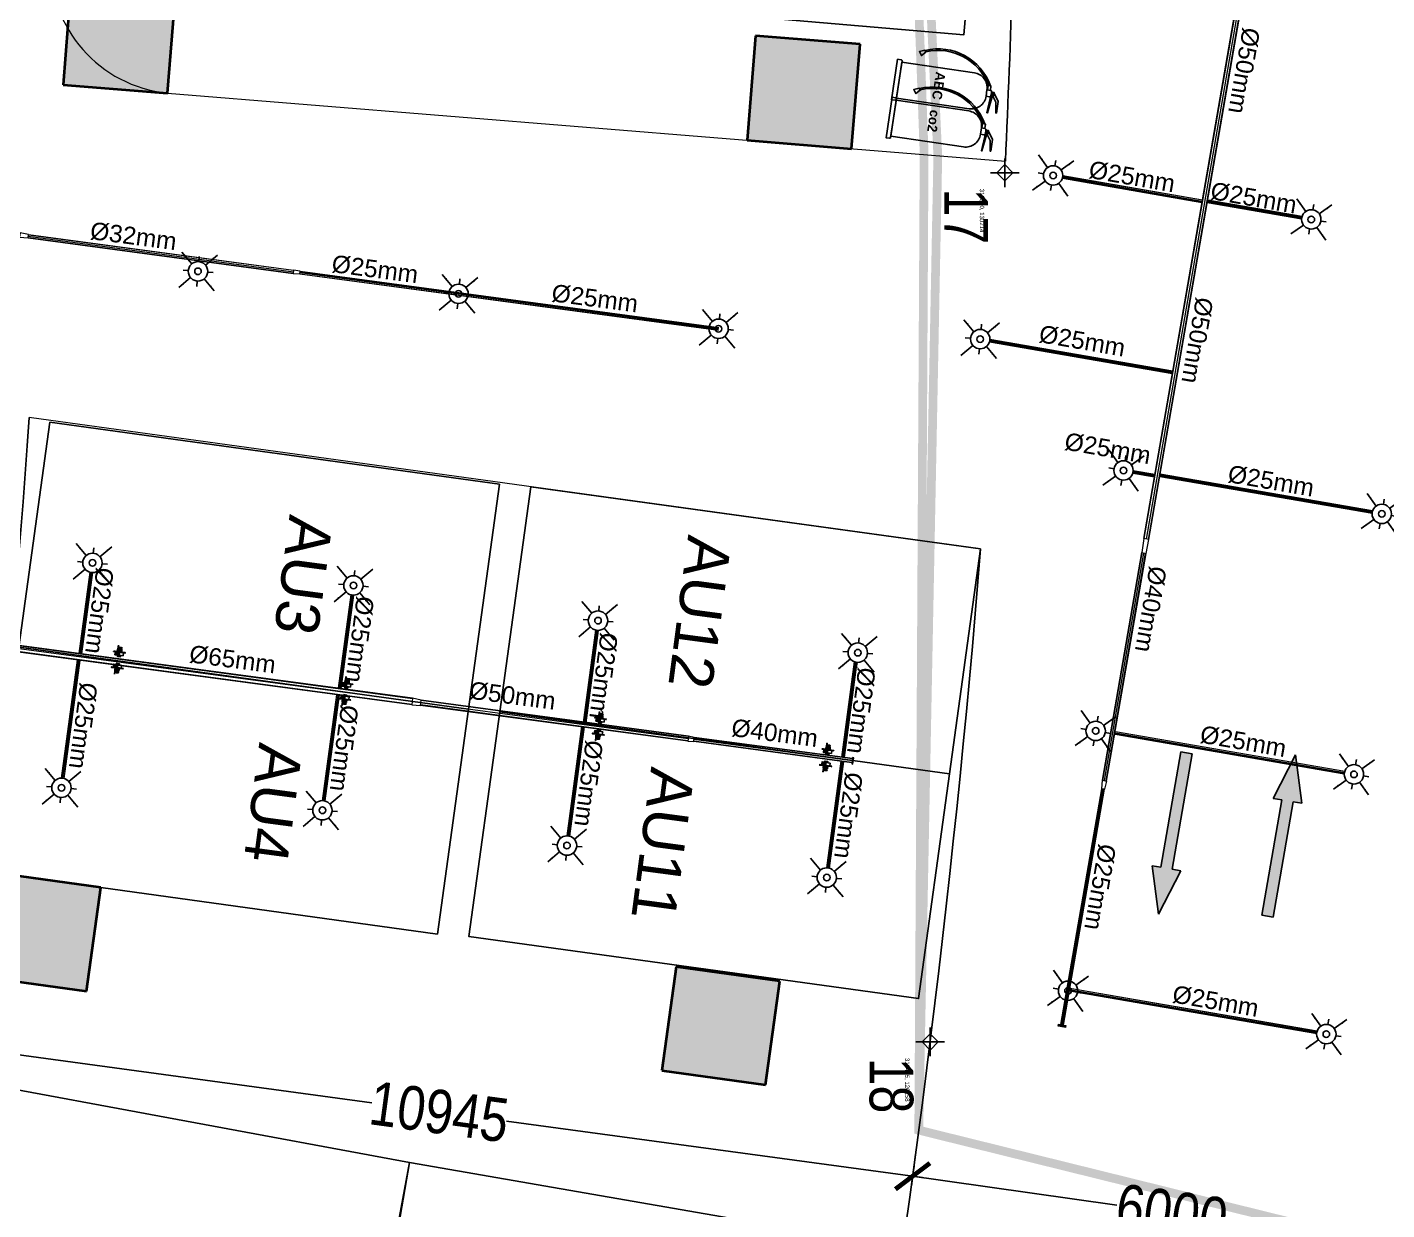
# Model space of a CAD drawing. Header units: inches. Extents: x 257070 to 799932, y -17980 to 269260.
# Drawn here: x 308102 to 323676, y 118335 to 131881 of the extents above; entities that cross this region are included whole.
import ezdxf

# ---------------------------------------------------------------- set-up
doc = ezdxf.new("R2010")
doc.units = ezdxf.units.IN
doc.header["$MEASUREMENT"] = 0
doc.header["$PDMODE"] = 99
doc.header["$PDSIZE"] = 100
for name, color, linetype in [('0-AES-F-SPRINKLER', 10, 'Continuous'), ('0-F-AES-FIRE EXTINGUISHER', 1, 'Continuous'), ('basement1_AP$0$A-_ROAD----_E-_-', 2, 'Continuous'), ('DSP_DRIVEWAY', 4, 'Continuous'), ('DSP_MISCELANEOUS', 252, 'Continuous'), ('DSP_PARKING', 8, 'Continuous'), ('DSP_TREE CO-ORDINATES', 206, 'Continuous'), ('RETAIL', 40, 'Continuous')]:
    doc.layers.add(name, color=color, linetype=linetype)
for name, color, linetype, lineweight in [('0-AES-F-SPRINKLER PIPE', 10, 'Continuous', 15), ('07--DIM-2', 2, 'Continuous', 25), ('E--CONCRETE-4', 4, 'Continuous', 40), ('E--CONCRETE-SHADE', 253, 'Continuous', 20), ('M--TILING-2', 252, 'Continuous', 18), ('TEXT', 7, 'Continuous', 0)]:
    doc.layers.add(name, color=color, linetype=linetype, lineweight=lineweight)
doc.layers.add('A', color=7, linetype='Continuous', true_color=0x469d8b)
doc.styles.add('CG', font='GOTHICB.TTF')
doc.styles.get("Standard").update_dxf_attribs({"font": 'arial.ttf'})
doc.styles.add('TEXT style 175', font='GOTHIC.TTF')
doc.styles.add('TEXT style 200', font='ARIALN.TTF')
doc.styles.add('TEXT style 75', font='ARIALN.TTF')
doc.dimstyles.new('75', dxfattribs={"dimscale": 1.5, "dimtxt": 200, "dimasz": 113, "dimexe": 113, "dimexo": 0, "dimgap": 25, "dimtad": 0, "dimdec": 0, "dimrnd": 5, "dimzin": 0, "dimdsep": 46, "dimtxsty": 'TEXT style 75', "dimblk": 'ARCHTICK', "dimcen": 0.09, "dimdle": 113, "dimclrd": 8, "dimclre": 8, "dimclrt": 256, "dimadec": 0, "dimazin": 0, "dimtfac": 1, "dimtdec": 0, "dimtofl": 0, "dimtmove": 1, "dimatfit": 3, "dimldrblk": 'OPEN90', "dimfxl": 0, "dimtolj": 1, "dimtzin": 0, "dimarcsym": 0})
doc.dimstyles.new('ISO-25', dxfattribs={"dimtxt": 2.5, "dimasz": 2.5, "dimexe": 1.25, "dimexo": 0.625, "dimtad": 1, "dimtxsty": 'Standard', "dimcen": 2.5, "dimadec": 0, "dimazin": 0, "dimtfac": 1, "dimtmove": 0, "dimatfit": 3, "dimfxl": 1, "dimarcsym": 0})

# ---------------------------------------------------------------- blocks, each defined once
blk = doc.blocks.new('car park std')
at = {"layer": 'RETAIL', "color": 8}
blk.add_lwpolyline([(-240433, 1144926), (-237857, 1144574), (-237152, 1149726), (-239728, 1150078)], close=True, dxfattribs=at)
blk = doc.blocks.new('_ArchTick')
at = {"color": 0, "linetype": 'ByBlock', "const_width": 0.15}
blk.add_lwpolyline([(-0.5, -0.5), (0.5, 0.5)], dxfattribs=at)
blk = doc.blocks.new('*D230')
at = {"layer": '07--DIM-2', "color": 251, "lineweight": -2, "ltscale": 1000, "transparency": 16777216}
for p, q in [((307433, 120439), (307384, 120079)), ((307287, 120206), (312050, 119560)), ((318357, 118705), (313594, 119351)), ((318279, 118968), (318230, 118608))]:
    blk.add_line(p, q, dxfattribs=at)
at = {"layer": 'DEFPOINTS', "color": 0, "ltscale": 1000, "transparency": 16777216}
for p in [(307433, 120439, 0), (318279, 118968, 0), (318245, 118720)]:
    blk.add_point(p, dxfattribs=at)
at = {"layer": '07--DIM-2', "color": 251, "lineweight": -2, "ltscale": 1000, "transparency": 16777216, "xscale": 350, "yscale": 350, "zscale": 350}
for p, rotation in [((307399, 120191), 172.276198526967), ((318245, 118720), 352.276198526967)]:
    blk.add_blockref('_ArchTick', p, dxfattribs=dict(at, rotation=rotation))
at = {"layer": '07--DIM-2', "ltscale": 1000, "transparency": 16777216, "insert": (312822, 119456), "char_height": 500, "attachment_point": 5, "rotation": 352.2762, "style": 'TEXT style 75'}
blk.add_mtext('\\A1;10945', dxfattribs=at)
blk = doc.blocks.new('_Open90')
at = {"color": 0, "linetype": 'ByBlock', "lineweight": -2}
for p, q in [((-0.5, 0.5), (0, 0)), ((0, 0), (-1, 0)), ((0, 0), (-0.5, -0.5))]:
    blk.add_line(p, q, dxfattribs=at)
blk = doc.blocks.new('*D231')
at = {"layer": '07--DIM-2', "color": 251, "lineweight": -2, "ltscale": 1000, "transparency": 16777216}
for p, q in [((318245, 118721), (318261, 118833)), ((318133, 118737), (320583, 118389)), ((324295, 117862), (321845, 118210)), ((324183, 117878), (324199, 117989))]:
    blk.add_line(p, q, dxfattribs=at)
at = {"layer": 'DEFPOINTS', "color": 0, "ltscale": 1000, "transparency": 16777216}
for p in [(318245, 118721), (324183, 117878, 0), (324183, 117878)]:
    blk.add_point(p, dxfattribs=at)
at = {"layer": '07--DIM-2', "color": 251, "lineweight": -2, "ltscale": 1000, "transparency": 16777216, "xscale": 350, "yscale": 350, "zscale": 350}
for p, rotation in [((318245, 118721), 171.9188551918456), ((324183, 117878), 351.9188551918456)]:
    blk.add_blockref('_ArchTick', p, dxfattribs=dict(at, rotation=rotation))
at = {"layer": '07--DIM-2', "ltscale": 1000, "transparency": 16777216, "insert": (321214, 118299), "char_height": 500, "attachment_point": 5, "rotation": 351.9189, "style": 'TEXT style 75'}
blk.add_mtext('\\A1;6000', dxfattribs=at)
blk = doc.blocks.new('basement1_AP$0$AR-DIR-A')
h = blk.add_hatch()
h.set_pattern_fill('ANSI31', color=8)
h.paths.add_polyline_path([(158, -458), (26, -458), (26, -1800), (-74, -1800), (92, -2335), (258, -1800), (158, -1800)])
at = {"layer": 'DSP_MISCELANEOUS', "color": 8}
for p, q in [((158, -458), (26, -458)), ((26, -458), (26, -1800)), ((158, -458), (158, -1800)), ((26, -1800), (-74, -1800)), ((-74, -1800), (92, -2335)), ((258, -1800), (92, -2335)), ((158, -1800), (258, -1800))]:
    blk.add_line(p, q, dxfattribs=at)
blk = doc.blocks.new('*U496')
at = {"layer": 'DSP_TREE CO-ORDINATES', "color": 162}
for p, q in [((0, -329), (0, 329)), ((-329, 0), (329, 0))]:
    blk.add_line(p, q, dxfattribs=at)
at = {"layer": 'DSP_TREE CO-ORDINATES', "color": 162, "ltscale": 3.5}
blk.add_lwpolyline([(-185, 0), (0, 185), (185, 0), (0, -184), (-185, 0)], dxfattribs=at)
at = {"layer": 'DEFPOINTS', "style": 'TEXT style 175'}
blk.add_attdef('CORDINATE', (367, -572), '', height=100, dxfattribs=at)
at = {"layer": 'DSP_TREE CO-ORDINATES', "color": 164, "style": 'TEXT style 200'}
blk.add_attdef('NO.', (361, -1385), '', height=1000, dxfattribs=at)
blk = doc.blocks.new('*U497')
at = {"layer": 'DSP_TREE CO-ORDINATES', "color": 162}
for p, q in [((0, -329), (0, 329)), ((-329, 0), (329, 0))]:
    blk.add_line(p, q, dxfattribs=at)
at = {"layer": 'DSP_TREE CO-ORDINATES', "color": 162, "ltscale": 3.5}
blk.add_lwpolyline([(-185, 0), (0, 185), (185, 0), (0, -184), (-185, 0)], dxfattribs=at)
at = {"layer": 'DEFPOINTS', "style": 'TEXT style 175'}
blk.add_attdef('CORDINATE', (367, -572), '', height=100, dxfattribs=at)
at = {"layer": 'DSP_TREE CO-ORDINATES', "color": 164, "style": 'TEXT style 200'}
blk.add_attdef('NO.', (361, -1385), '', height=1000, dxfattribs=at)
blk = doc.blocks.new('A$C3CA070F1')
at = {"layer": '0-AES-F-SPRINKLER'}
h = blk.add_hatch(dxfattribs=at)
h.set_pattern_fill('ANSI31', color=3, scale=0.196883, angle=-34.2335, style=0)
h.set_pattern_definition([(100.766483, (49937.1607, 174049.7081), (1.474466316, 0.280375668), [])])
edge = h.paths.add_edge_path()
edge.add_line((-1, 85), (-1, 84))
edge.add_line((-1, 84), (-6, 84))
edge.add_ellipse((-7, 82), major_axis=(-1.42, -0.27), ratio=1, start_angle=257, end_angle=315)
edge.add_line((-8, 83), (-15, 72))
edge.add_ellipse((-12, 70), major_axis=(-4.25, -0.81), ratio=1, start_angle=-45, end_angle=45)
edge.add_line((-14, 66), (14, 47))
edge.add_line((14, 47), (13, 46))
edge.add_line((13, 46), (-15, 65))
edge.add_ellipse((-12, 70), major_axis=(-5.52, -1.05), ratio=1, start_angle=-45, end_angle=45, ccw=False)
edge.add_line((-16, 73), (-9, 84))
edge.add_ellipse((-7, 82), major_axis=(-2.69, -0.51), ratio=1, start_angle=257, end_angle=315, ccw=False)
edge.add_line((-6, 85), (-1, 85))
h = blk.add_hatch(dxfattribs=at)
h.set_pattern_fill('ANSI31', color=3, scale=0.196883, angle=-124.2335, style=0)
h.set_pattern_definition([(190.766483, (49937.1607, 174049.7081), (-0.280375668, 1.474466316), [])])
edge = h.paths.add_edge_path()
edge.add_line((-1, 54), (7, 48))
edge.add_line((7, 48), (8, 49))
edge.add_line((8, 49), (0, 55))
edge.add_ellipse((-2, 52), major_axis=(-0.69, 3.63), ratio=1, start_angle=315, end_angle=405)
edge.add_line((-6, 54), (-14, 41))
edge.add_ellipse((-11, 39), major_axis=(-0.69, 3.63), ratio=1, start_angle=45, end_angle=135)
edge.add_line((-13, 36), (-9, 33))
edge.add_ellipse((-10, 32), major_axis=(-0.27, 1.42), ratio=1, start_angle=225, end_angle=315, ccw=False)
edge.add_line((-9, 31), (-10, 30))
edge.add_line((-10, 30), (-8, 29))
edge.add_line((-8, 29), (-7, 30))
edge.add_ellipse((-10, 32), major_axis=(-3.3, -0.63), ratio=1, start_angle=135, end_angle=225)
edge.add_line((-8, 35), (-12, 38))
edge.add_ellipse((-11, 39), major_axis=(-1.75, -0.33), ratio=1, start_angle=-45, end_angle=45, ccw=False)
edge.add_line((-13, 40), (-4, 53))
edge.add_ellipse((-2, 52), major_axis=(-1.75, -0.33), ratio=1, start_angle=225, end_angle=315, ccw=False)
at = {"layer": '0-AES-F-SPRINKLER', "color": 3}
for p, q in [((-98, 39), (-97, 43)), ((-98, 38), (-98, 39)), ((-98, 39), (-98, 39)), ((-98, 39), (-98, 39)), ((-98, 37), (-98, 38)), ((-98, 38), (-98, 38)), ((-98, 38), (-98, 38)), ((-98, 38), (-98, 38)), ((-98, 38), (-98, 38)), ((-98, 38), (-98, 38)), ((-98, 38), (-98, 38)), ((-98, 38), (-98, 38)), ((-98, 38), (-98, 38)), ((-98, 38), (-98, 38)), ((-96, 37), (-98, 37)), ((-98, 37), (-98, 37)), ((-98, 37), (-98, 37)), ((-98, 37), (-98, 37)), ((-98, 37), (-98, 37)), ((-98, 37), (-98, 37)), ((-98, 37), (-98, 37)), ((-98, 37), (-98, 37)), ((-98, 37), (-98, 37)), ((-98, 37), (-98, 37)), ((-98, 37), (-98, 37)), ((-98, 37), (-98, 37)), ((-98, 37), (-98, 37)), ((-98, 37), (-98, 37)), ((-98, 37), (-98, 37)), ((-98, 37), (-98, 37)), ((-98, 37), (-98, 37)), ((-97, 37), (-98, 37)), ((-98, 37), (-98, 37)), ((-98, 37), (-98, 37)), ((-98, 37), (-98, 37)), ((-98, 37), (-98, 37)), ((-98, 37), (-98, 37)), ((-98, 37), (-98, 37)), ((-98, 37), (-98, 37)), ((-98, 37), (-98, 37)), ((-98, 37), (-98, 37)), ((-98, 37), (-98, 37)), ((-98, 37), (-98, 37)), ((-98, 37), (-98, 37)), ((-98, 37), (-98, 37)), ((-97, 45), (-79, 71)), ((-96, 40), (-97, 40)), ((-97, 40), (-97, 40)), ((-97, 40), (-97, 40)), ((-97, 40), (-97, 39)), ((-97, 39), (-97, 39)), ((-97, 39), (-97, 39)), ((-97, 39), (-97, 39)), ((-97, 39), (-97, 39)), ((-97, 39), (-97, 39)), ((-97, 39), (-97, 39)), ((-97, 39), (-97, 39)), ((-97, 39), (-97, 38)), ((-97, 38), (-97, 38)), ((-97, 38), (-97, 38)), ((-97, 38), (-97, 38)), ((-97, 38), (-97, 38)), ((-97, 38), (-97, 38)), ((-97, 38), (-97, 38)), ((-97, 38), (-97, 38)), ((-97, 38), (-97, 38)), ((-97, 38), (-97, 38)), ((-97, 38), (-97, 38)), ((-97, 38), (-97, 37)), ((-97, 37), (-97, 37)), ((-97, 37), (-97, 37)), ((-97, 37), (-97, 37)), ((-95, 46), (-96, 42)), ((-96, 42), (-96, 42)), ((-96, 42), (-96, 41)), ((-96, 41), (-96, 41)), ((-96, 41), (-96, 41)), ((-96, 41), (-96, 41)), ((-96, 41), (-96, 41)), ((-96, 41), (-96, 41)), ((-96, 41), (-96, 41)), ((-96, 41), (-96, 41)), ((-96, 41), (-96, 41)), ((-96, 41), (-96, 40)), ((-96, 40), (-96, 40)), ((-96, 40), (-96, 40)), ((-96, 40), (-96, 40)), ((-96, 40), (-96, 40)), ((-95, 37), (-96, 37)), ((-96, 37), (-96, 37)), ((-96, 37), (-96, 37)), ((-96, 37), (-96, 37)), ((-96, 37), (-96, 37)), ((-94, 38), (-95, 38)), ((-95, 38), (-95, 38)), ((-95, 38), (-95, 38)), ((-95, 38), (-95, 38)), ((-95, 38), (-95, 38)), ((-95, 38), (-95, 38)), ((-95, 38), (-95, 38)), ((-95, 38), (-95, 38)), ((-95, 38), (-95, 38)), ((-95, 38), (-95, 37)), ((-95, 37), (-95, 37)), ((-95, 37), (-95, 37)), ((-95, 37), (-95, 37)), ((-95, 37), (-95, 37)), ((-95, 37), (-95, 37)), ((-95, 37), (-95, 37)), ((-95, 37), (-95, 37)), ((-95, 37), (-95, 37)), ((-95, 37), (-95, 37)), ((-95, 37), (-95, 37)), ((-95, 37), (-95, 37)), ((-95, 37), (-95, 37)), ((-95, 37), (-95, 37)), ((-95, 37), (-95, 37)), ((-95, 37), (-95, 37)), ((-95, 37), (-95, 37)), ((-94, 88), (-93, 90)), ((-72, 73), (-94, 88)), ((-94, 43), (-94, 48)), ((-93, 43), (-94, 43)), ((-94, 43), (-94, 43)), ((-94, 43), (-94, 43)), ((-94, 43), (-94, 43)), ((-94, 43), (-94, 43)), ((-94, 43), (-94, 41)), ((-94, 43), (-94, 43)), ((-94, 43), (-94, 43)), ((-94, 43), (-94, 43)), ((-94, 43), (-94, 43)), ((-94, 43), (-94, 43)), ((-94, 43), (-94, 43)), ((-94, 43), (-94, 43)), ((-94, 43), (-94, 43)), ((-94, 43), (-94, 43)), ((-94, 43), (-94, 43)), ((-94, 43), (-94, 43)), ((-94, 41), (-94, 41)), ((-94, 41), (-94, 41)), ((-94, 41), (-94, 41)), ((-94, 41), (-94, 41)), ((-94, 41), (-94, 41)), ((-94, 41), (-94, 41)), ((-94, 41), (-94, 41)), ((-94, 41), (-94, 40)), ((-94, 40), (-94, 40)), ((-94, 40), (-94, 40)), ((-94, 40), (-94, 40)), ((-94, 40), (-94, 40)), ((-94, 40), (-94, 40)), ((-94, 40), (-94, 40)), ((-94, 40), (-94, 40)), ((-94, 40), (-94, 39)), ((-94, 39), (-94, 39)), ((-94, 39), (-94, 39)), ((-94, 39), (-94, 39)), ((-94, 39), (-94, 39)), ((-94, 39), (-94, 39)), ((-94, 39), (-94, 39)), ((-94, 39), (-94, 39)), ((-94, 39), (-94, 38)), ((-93, 90), (-59, 67)), ((-93, 47), (-93, 49)), ((-91, 47), (-93, 43)), ((-93, 46), (-93, 47)), ((-92, 46), (-93, 46)), ((-93, 46), (-93, 46)), ((-93, 46), (-93, 46)), ((-93, 46), (-93, 46)), ((-93, 46), (-93, 46)), ((-93, 46), (-93, 46)), ((-93, 46), (-93, 46)), ((-93, 46), (-93, 46)), ((-93, 46), (-93, 46)), ((-93, 46), (-93, 46)), ((-93, 46), (-93, 46)), ((-93, 46), (-93, 46)), ((-93, 46), (-93, 46)), ((-93, 46), (-93, 46)), ((-93, 46), (-93, 46)), ((-93, 46), (-93, 46)), ((-93, 46), (-93, 46)), ((-93, 46), (-93, 46)), ((-93, 46), (-93, 46)), ((-93, 46), (-93, 46)), ((-91, 42), (-93, 43)), ((-93, 43), (-93, 43)), ((-93, 43), (-93, 43)), ((-93, 43), (-93, 43)), ((-93, 43), (-93, 43)), ((-93, 43), (-93, 43)), ((-93, 43), (-93, 43)), ((-93, 43), (-93, 43)), ((-93, 43), (-93, 43)), ((-93, 43), (-93, 43)), ((-93, 43), (-93, 43)), ((-93, 43), (-93, 43)), ((-93, 43), (-93, 43)), ((-93, 43), (-93, 43)), ((-93, 43), (-93, 43)), ((-93, 43), (-93, 43)), ((-93, 43), (-93, 43)), ((-93, 43), (-93, 43)), ((-93, 43), (-93, 43)), ((-93, 43), (-93, 43)), ((-93, 43), (-93, 43)), ((-93, 43), (-93, 43)), ((-93, 43), (-93, 43)), ((-85, 66), (-92, 55)), ((-90, 50), (-92, 46)), ((-92, 46), (-92, 46)), ((-92, 46), (-92, 46)), ((-92, 46), (-92, 46)), ((-92, 46), (-92, 46)), ((-92, 46), (-92, 46)), ((-90, 47), (-91, 47)), ((-90, 43), (-91, 42)), ((-91, 42), (-91, 42)), ((-91, 42), (-91, 42)), ((-91, 42), (-91, 42)), ((-91, 42), (-91, 42)), ((-91, 42), (-91, 42)), ((-91, 42), (-91, 42)), ((-91, 42), (-91, 42)), ((-91, 42), (-91, 42)), ((-91, 42), (-91, 42)), ((-91, 42), (-91, 42)), ((-91, 42), (-91, 42)), ((-91, 42), (-91, 42)), ((-91, 42), (-91, 42)), ((-91, 42), (-91, 42)), ((-91, 42), (-91, 42)), ((-88, 57), (-90, 49)), ((-89, 54), (-90, 51)), ((-90, 50), (-90, 50)), ((-88, 47), (-90, 43)), ((-90, 47), (-88, 47)), ((-90, 43), (-90, 43)), ((-90, 43), (-90, 43)), ((-90, 43), (-90, 43)), ((-89, 55), (-89, 55)), ((-88, 46), (-88, 47)), ((-87, 59), (-87, 59)), ((-87, 59), (-87, 59)), ((-86, 57), (-87, 49)), ((-87, 49), (-83, 28)), ((-85, 58), (-85, 58)), ((-77, 43), (-85, 49)), ((-83, 28), (-60, 9)), ((-77, 70), (-82, 63)), ((-80, 66), (-82, 67)), ((-45, 31), (-81, -23)), ((-78, 63), (-80, 65)), ((-79, 71), (-77, 70)), ((-71, 26), (-79, 31)), ((-57, 13), (-79, 28)), ((-70, 64), (-78, 63)), ((-78, -29), (-40, 27)), ((-69, 55), (-75, 59)), ((-66, 54), (-74, 42)), ((-74, 42), (-71, 26)), ((-73, 44), (-71, 43)), ((-69, 47), (-72, 43)), ((-71, 43), (-70, 43)), ((-71, 26), (-55, 15)), ((-70, 43), (-66, 49)), ((-66, 50), (-68, 52)), ((-61, 65), (-67, 69)), ((-62, 66), (-67, 65)), ((-50, 57), (-66, 54)), ((-66, 49), (-66, 50)), ((-47, 28), (-63, 40)), ((-59, 67), (-61, 65)), ((-57, 67), (-60, 66)), ((-60, 44), (-42, 32)), ((-50, 57), (-58, 62)), ((-19, 46), (-57, 67)), ((-17, 37), (-55, 63)), ((-29, 42), (-50, 57)), ((-13, 9), (-45, 31)), ((-36, 42), (-44, 30)), ((-43, 33), (-35, 46)), ((-39, -30), (-13, 9)), ((-37, 25), (-28, 38)), ((-35, 41), (-36, 42)), ((-32, 32), (-35, 39)), ((-30, 52), (-16, 73)), ((-29, 20), (-17, 37)), ((-28, 38), (-26, 40)), ((-21, 32), (-28, 37)), ((-23, 16), (-12, 33)), ((-1, 26), (-23, -9)), ((-22, 15), (-12, 31)), ((-9, 32), (-21, 14)), ((2, 24), (-20, -11)), ((-20, -8), (-1, 22)), ((-17, 37), (-19, 46)), ((-19, 13), (-10, 29)), ((-7, 30), (-18, 12)), ((-17, 37), (-17, 37)), ((4, 22), (-17, -13)), ((-17, -10), (1, 20)), ((-16, 73), (-9, 84)), ((-16, 11), (-7, 27)), ((-8, 83), (-15, 72)), ((13, 46), (-15, 65)), ((-4, 28), (-15, 10)), ((-1, 84), (-14, 66)), ((-14, 66), (14, 47)), ((-6, 54), (-14, 41)), ((-12, 33), (-14, 33)), ((-14, -15), (7, 20)), ((-14, -12), (4, 18)), ((-13, 40), (-4, 53)), ((-13, 36), (-9, 33)), ((-13, 9), (-4, 24)), ((-2, 34), (-12, 41)), ((-8, 35), (-12, 38)), ((-12, 31), (-12, 33)), ((-9, 32), (-12, 31)), ((7, 16), (-11, -13)), ((-10, 29), (-9, 32)), ((-9, 31), (-10, 30)), ((-7, 30), (-10, 29)), ((-10, 30), (-8, 29)), ((9, 17), (-10, -14)), ((-9, -13), (9, 13)), ((-8, 29), (-7, 30)), ((8, 49), (-7, 27)), ((-7, 27), (-7, 30)), ((-4, 28), (-7, 27)), ((-6, 85), (-1, 85)), ((-1, 84), (-6, 84)), ((5, 44), (-5, 51)), ((-4, 24), (-4, 28)), ((-1, 26), (-4, 24)), ((-1, 85), (-1, 84)), ((-1, 54), (7, 48)), ((13, 46), (-1, 25)), ((-1, 22), (-1, 26)), ((2, 24), (-1, 22)), ((8, 49), (0, 55)), ((1, 20), (2, 24)), ((4, 22), (1, 20)), ((4, 18), (4, 22)), ((7, 20), (4, 18)), ((7, 48), (8, 49)), ((7, 16), (7, 20)), ((9, 17), (7, 16)), ((9, 15), (9, 17)), ((14, 47), (13, 46)), ((-82, -25), (-80, -30)), ((-80, -30), (-78, -29)), ((-66, -11), (-39, -30)), ((-23, -7), (-23, -9)), ((-23, -9), (-20, -8)), ((-20, -8), (-20, -11)), ((-20, -11), (-17, -10)), ((-17, -10), (-17, -13)), ((-17, -13), (-14, -12)), ((-14, -12), (-14, -15)), ((-14, -15), (-11, -13)), ((-11, -13), (-11, -14)), ((-11, -14), (-11, -14))]:
    blk.add_line(p, q, dxfattribs=at)
for centre, major_axis, start_param, end_param in [((-95, 43), (-0.41, 2.13), 0.784914, 1.034983), ((-95, 43), (-2.74, -0.52), -0.560204, -0.324923), ((-93, 46), (-0.51, 2.68), 0.787914, 1.247507), ((-93, 48), (-1.75, -0.33), -0.775969, -0.160442), ((-91, 54), (-0.29, 1.52), 0.785398, 2.356194), ((-92, 49), (-0.33, 1.74), 0.791774, 1.412986), ((-89, 55), (-0.103, 0.54), 0.916881, 1.969618), ((-93, 51), (-3.09, -0.59), 2.526084, 2.789089), ((-95, 50), (-5.72, -1.09), 2.374727, 2.798549), ((-91, 55), (-0.33, 1.74), 4.197625, 4.773282), ((-84, 57), (-3.79, -0.72), -0.784768, -0.363877), ((-93, 50), (-5.72, -1.09), 2.377207, 2.798549), ((-80, 54), (-1.57, 8.26), 0.010205, 0.785398), ((-84, 56), (-0.35, 1.85), 0.785501, 1.132999), ((-83, 65), (-1.52, -0.29), 3.926991, 5.497787), ((-80, 54), (-5.9, -1.12), 4.155645, 5.497787), ((-80, 54), (-8.26, -1.57), 4.155621, 4.722594), ((-75, 68), (-8.26, -1.57), 1.014052, 3.151797), ((-75, 63), (-2.79, -0.53), -0.113999, 0.093951), ((-75, 68), (-1.12, 5.9), 2.584882, 5.497787), ((-75, 46), (-0.53, 2.79), 2.356194, 3.926991), ((-75, 68), (-1.57, 8.26), 4.722594, 5.497787), ((-70, 53), (-2.79, -0.53), 2.356194, 3.926991), ((-65, 44), (-3.72, -0.71), -0.403281, 1.321745), ((-65, 44), (-0.71, 3.72), 4.96144, 6.686466), ((-65, 37), (-0.56, 2.96), 5.497794, 6.034125), ((-59, 47), (-2.96, -0.56), 0.24906, 0.785391), ((-60, 60), (-2.83, -0.54), 3.926991, 4.712389), ((-33, 40), (-0.45, 2.36), 0.803442, 1.867502), ((-30, 39), (-2.79, -0.53), 2.356194, 3.926991), ((-24, 39), (-0.53, 2.79), 5.497787, 7.068583), ((-12, 70), (-5.52, -1.05), -0.785398, 0.785398), ((-15, 35), (-0.54, 2.83), 0.785398, 3.403392), ((-12, 70), (-4.25, -0.81), -0.785398, 0.785398), ((-11, 39), (-0.69, 3.63), 0.785398, 2.356194), ((-11, 39), (-1.75, -0.33), -0.785398, 0.785398), ((-7, 82), (-2.69, -0.51), 4.485496, 5.497787), ((-10, 32), (-0.27, 1.42), 3.926991, 5.497787), ((-7, 82), (-1.42, -0.27), 4.485496, 5.497787), ((-10, 32), (-3.3, -0.63), 2.356194, 3.926991), ((-2, 52), (-0.69, 3.63), 5.497787, 7.068583), ((-2, 52), (-1.75, -0.33), 3.926991, 5.497787), ((6, 14), (-0.54, 2.83), 3.926991, 4.712389), ((-79, -24), (-0.51, 2.69), 0.785398, 1.797689), ((-11, -11), (-2.83, -0.54), 1.570796, 2.356194)]:
    blk.add_ellipse(centre, major_axis=major_axis, ratio=1, start_param=start_param, end_param=end_param, dxfattribs=at)
at = {"layer": '0-AES-F-SPRINKLER', "color": 3, "extrusion": (0, 0, -1)}
for centre, major_axis, start_param, end_param in [((-86, 47), (-0.53, 2.79), -0.113999, 0.785398), ((-77, 34), (-0.54, 2.83), 3.926991, 4.712389)]:
    blk.add_ellipse(centre, major_axis=major_axis, ratio=1, start_param=start_param, end_param=end_param, dxfattribs=at)
blk = doc.blocks.new('A$C38B57D14')
at = {"color": 1}
blk.add_lwpolyline([(270, 858, 0.380099), (48, 245), (37, 237, -0.385151), (270, 877)], format="xyb", dxfattribs=at)
for points in [[(311, 882), (270, 882), (270, 856), (311, 856)], [(325, 896), (356, 896), (356, 921), (325, 921)], [(35, 235), (51, 247), (89, 211), (55, 187)]]:
    blk.add_lwpolyline(points, close=True, dxfattribs=at)
for points in [[(311, 851), (370, 851), (370, 882, 0.414214), (356, 896), (325, 896, 0.414214), (311, 882)], [(311, 851), (370, 851, -0.414214), (507, 714), (507, 42), (174, 42), (174, 714, -0.414214)], [(161, 42), (521, 42, -0.414214), (529, 34), (529, 0), (153, 0), (153, 34, -0.414214)]]:
    blk.add_lwpolyline(points, format="xyb", close=True, dxfattribs=at)
for points in [[(331, 896), (325, 904), (325, 916), (402, 968), (508, 968), (508, 962), (412, 947), (356, 908), (345, 896), (331, 896)], [(356, 908), (519, 886), (518, 881), (345, 896)]]:
    blk.add_lwpolyline(points, dxfattribs=at)
blk.add_circle((341, 908), 7.79, dxfattribs=at)
at = {"color": 7, "style": 'CG'}
blk.add_text('ABC', height=88.5, dxfattribs=at).set_placement((211, 364))
blk = doc.blocks.new('A$C1C2B0A82')
at = {"color": 1}
blk.add_lwpolyline([(338, 1073, 0.380099), (61, 306), (47, 296, -0.385151), (338, 1096)], format="xyb", dxfattribs=at)
for points in [[(389, 1103), (338, 1103), (338, 1070), (389, 1070)], [(407, 1120), (446, 1120), (446, 1151), (407, 1151)], [(44, 294), (64, 308), (111, 264), (69, 234)]]:
    blk.add_lwpolyline(points, close=True, dxfattribs=at)
for points in [[(389, 1064), (463, 1064), (463, 1103, 0.414214), (446, 1120), (407, 1120, 0.414214), (389, 1103)], [(389, 1064), (463, 1064, -0.414214), (634, 893), (634, 52), (218, 52), (218, 893, -0.414214)], [(201, 52), (651, 52, -0.414214), (661, 42), (661, 0), (191, 0), (191, 42, -0.414214)]]:
    blk.add_lwpolyline(points, format="xyb", close=True, dxfattribs=at)
for points in [[(414, 1120), (407, 1130), (407, 1145), (503, 1209), (635, 1209), (636, 1202), (516, 1184), (446, 1135), (431, 1120), (414, 1120)], [(446, 1135), (649, 1108), (648, 1102), (431, 1120)]]:
    blk.add_lwpolyline(points, dxfattribs=at)
blk.add_circle((426, 1135), 9.74, dxfattribs=at)
at = {"color": 7, "style": 'CG'}
blk.add_text('co2', height=110.6, dxfattribs=at).set_placement((264, 455))
blk = doc.blocks.new('*U603')
at = {"layer": '0-AES-F-SPRINKLER'}
for p, q in [((171672, 56809), (171672, 56871)), ((171562, 56699), (171500, 56699)), ((171783, 56699), (171845, 56699)), ((171672, 56588), (171672, 56526))]:
    blk.add_line(p, q, dxfattribs=at)
for radius in [111, 37.8]:
    blk.add_circle((171672, 56699), radius, dxfattribs=at)
at = {"layer": '0-AES-F-SPRINKLER PIPE'}
for points, override in [([(171468, 56903), (171594, 56777)], {"dimasz": 70, "dimtad": 0, "dimfxl": 13, "dimarcsym": 1}), ([(171877, 56903), (171751, 56777)], {"dimasz": 70, "dimtad": 0, "dimfxl": 13, "dimarcsym": 1}), ([(171468, 56494), (171594, 56620)], {"dimasz": 70, "dimtad": 0, "dimfxl": 13, "dimarcsym": 1}), ([(171877, 56494), (171751, 56620)], {"dimasz": 70, "dimgap": 0.625, "dimtad": 0, "dimfxl": 13, "dimarcsym": 1})]:
    blk.add_leader(points, dimstyle='ISO-25', override=override, dxfattribs=at)

msp = doc.modelspace()

# ---------------------------------------------------------------- hatches: boundary and pattern name
at = {"layer": 'E--CONCRETE-SHADE', "ltscale": 3.5}
h = msp.add_hatch(color=8, dxfattribs=at)
h.dxf.hatch_style = 1
h.paths.add_polyline_path([(308609.5, 132418.3), (308512.5, 131222.3), (309708.5, 131125.2), (309805.6, 132321.3)])
h = msp.add_hatch(color=8, dxfattribs=at)
h.dxf.hatch_style = 1
h.paths.add_polyline_path([(317642.2, 131685.4), (316446.1, 131782.5), (316349, 130586.4), (317545.1, 130489.3)])
h = msp.add_hatch(color=8, dxfattribs=at)
h.dxf.hatch_style = 1
h.paths.add_polyline_path([(307758.1, 122192.3), (307594.1, 121003.6), (308782.9, 120839.6), (308946.8, 122028.3)])
h = msp.add_hatch(color=8, dxfattribs=at)
h.dxf.hatch_style = 1
h.paths.add_polyline_path([(315535.1, 121119.7), (315371.1, 119930.9), (316559.9, 119767), (316723.8, 120955.7)])

# ---------------------------------------------------------------- linework, layer by layer
at = {"layer": '0-AES-F-SPRINKLER', "color": 7, "const_width": 100, "elevation": 0}
msp.add_lwpolyline([(283146.9, 116631.3), (321656.3, 107312.1), (324246.5, 117779.9), (318315, 119247.6), (318376.2, 130439.1), (318120.5, 137387.4), (317307.1, 156244.5), (285543.1, 160244.2), (282570.4, 129241.7), (281575.8, 117011.5)], close=True, dxfattribs=at)
msp.add_lwpolyline([(317307.1, 156244.5), (318533.1, 130409.2), (318315, 119247.6), (324246.5, 117779.9)], dxfattribs=at)
at = {"layer": '0-AES-F-SPRINKLER PIPE', "ltscale": 1000}
for p, q in [((308112.4, 129469.4, 0), (311148.4, 129061.9, 0)), ((308112.8, 129472.4, 0), (311148.8, 129064.9, 0)), ((308114.9, 129488.3, 0), (311150.9, 129080.7, 0)), ((308117.1, 129504.1, 0), (311153, 129096.6, 0)), ((308117.5, 129507.1, 0), (311153.4, 129099.6, 0)), ((311224.7, 129055.2, 0), (316020.3, 128411.5, 0)), ((311225.1, 129058.2, 0), (316020.7, 128414.5, 0)), ((311226.8, 129070.6, 0), (316022.4, 128426.8, 0)), ((311228.4, 129082.9, 0), (316024.1, 128439.2, 0)), ((311228.8, 129085.9, 0), (316024.5, 128442.2, 0))]:
    msp.add_line(p, q, dxfattribs=at)
at = {"layer": '0-AES-F-SPRINKLER PIPE', "ltscale": 1000, "elevation": 0}
for points in [[(320892.4, 126023.9), (322589.3, 135815)], [(320897.3, 126023.1), (322594.2, 135814)], [(320922, 126018.8), (322618.8, 135809.5)], [(320946.6, 126014.5), (322643.3, 135804.9)], [(320951.5, 126013.7), (322648.3, 135804)], [(321559.2, 129871.5), (319959.7, 130148.7)], [(321559.7, 129874.4), (319960.6, 130151.6)], [(321561.9, 129886.7), (319963.4, 130163.8)], [(321564, 129899), (319964.8, 130176.2)], [(321564.5, 129902), (319965, 130179.2)], [(322705.2, 129710.5), (321624.7, 129897.8)], [(322706.1, 129713.4), (321625.2, 129900.8)], [(322700.8, 129682.9), (321619.9, 129870.2)], [(322701, 129685.9), (321620.4, 129873.2)], [(322702.4, 129698.3), (321622.5, 129885.5)], [(321219.4, 127910.9), (319124.3, 128274)], [(321220, 127913.9), (319125.1, 128276.9)], [(321222.1, 127926.2), (319128, 128289.1)], [(321224.2, 127938.5), (319129.4, 128301.6)], [(321224.7, 127941.5), (319129.5, 128304.6)], [(321014.7, 126729.4), (320766.8, 126772.4)], [(321016.8, 126741.7), (320769.6, 126784.6)], [(321018.9, 126754.1), (320771.1, 126797)], [(321019.5, 126757), (320771.2, 126800)], [(321014.2, 126726.5), (320765.9, 126769.5)], [(323508.2, 126310), (321075.9, 126731.5)], [(323508.3, 126313), (321076.4, 126734.5)], [(323509.8, 126325.5), (321078.6, 126746.8)], [(323512.6, 126337.7), (321080.7, 126759.1)], [(323513.5, 126340.5), (321081.2, 126762.1)], [(320418.6, 123255), (320870.5, 125862.6)], [(320422.6, 123254.3), (320874.5, 125862)], [(320442.3, 123250.9), (320894.2, 125858.5)], [(320462, 123247.4), (320913.9, 125855.1)], [(320465.9, 123246.8), (320917.8, 125854.5)], [(308820.3, 125637.9), (308695.4, 124707.2)], [(308823.2, 125637.1), (308698.3, 124706.8)], [(308835.5, 125634.7), (308710.7, 124705.1)], [(308848, 125633.8), (308723.1, 124703.4)], [(308851, 125633.7), (308726.1, 124703)], [(311809.2, 125379.7), (311665.4, 124308.5)], [(311812.1, 125378.9), (311668.3, 124308.1)], [(311824.4, 125376.6), (311680.7, 124306.4)], [(311836.9, 125375.6), (311693.1, 124304.8)], [(311839.9, 125375.6), (311696.1, 124304.4)], [(312511.8, 124156), (304610.8, 125216.6)], [(312516.2, 124188.2), (304615.2, 125248.8)], [(312517, 124194.2), (304616, 125254.7)], [(312506.7, 124117.9), (304605.7, 125178.4)], [(312507.5, 124123.8), (304606.5, 125184.4)], [(314611.1, 124976.5), (314469, 123917.5)], [(314614, 124975.7), (314471.9, 123917.1)], [(314626.3, 124973.3), (314484.3, 123915.5)], [(314638.8, 124972.4), (314496.7, 123913.8)], [(314641.8, 124972.3), (314499.7, 123913.4)], [(308673.8, 124632.4), (308492.3, 123279.8)], [(308676.8, 124632), (308495.3, 123279.8)], [(308689.2, 124630.3), (308507.8, 123279.1)], [(308701.6, 124628.6), (308520.2, 123276.9)], [(308704.6, 124628.2), (308523.1, 123276.2)], [(317575.2, 124610.5), (317428.9, 123520.2)], [(317578.2, 124610.1), (317431.9, 123519.8)], [(317590.6, 124608.4), (317444.2, 123518.2)], [(317603, 124606.8), (317456.6, 123516.5)], [(317606, 124606.4), (317459.6, 123516.1)], [(311643.9, 124233.7), (311481.2, 123021.7)], [(311646.8, 124233.3), (311484.2, 123021.7)], [(311659.2, 124231.6), (311496.7, 123020.9)], [(311671.6, 124230), (311509, 123018.8)], [(311674.6, 124229.6), (311512, 123018)], [(315673, 123731.7), (312611.3, 124142.7)], [(315676.3, 123756.5), (312614.7, 124167.4)], [(315677, 123761.4), (312615.3, 124172.4)], [(315669, 123702), (312607.3, 124112.9)], [(315669.6, 123706.9), (312608, 124117.9)], [(314451.3, 123871.5), (314283.1, 122618.4)], [(314454.3, 123871.1), (314286.1, 122618.4)], [(314466.7, 123869.4), (314298.7, 122617.7)], [(314479.1, 123867.7), (314311, 122615.5)], [(314482, 123867.3), (314313.9, 122614.8)], [(317548.9, 123455.7), (315736.5, 123699)], [(317549.5, 123459.6), (315737, 123702.9)], [(317552.1, 123479.5), (315739.7, 123722.8)], [(317554.8, 123499.3), (315742.3, 123742.6)], [(317555.3, 123503.3), (315742.9, 123746.5)], [(323189.6, 123326.3), (320564.6, 123781.2)], [(323189.7, 123329.3), (320565.1, 123784.1)], [(323191.1, 123341.7), (320567.3, 123796.4)], [(323194, 123353.9), (320569.4, 123808.8)], [(323194.9, 123356.8), (320569.9, 123811.7)], [(317422.5, 123472.7), (317258.6, 122251.4)], [(317425.5, 123472.3), (317261.6, 122251.5)], [(317437.9, 123470.6), (317274.1, 122250.7)], [(317450.2, 123468.9), (317286.4, 122248.5)], [(317453.2, 123468.5), (317289.4, 122247.8)], [(319942.2, 120456.2), (320410.6, 123159.1)], [(319945.2, 120455.7), (320413.6, 123158.6)], [(319957.5, 120453.5), (320425.9, 123156.4)], [(319969.8, 120451.4), (320438.2, 123154.3)], [(319972.7, 120450.9), (320441.2, 123153.8)], [(322874.5, 120366), (320043.1, 120856.8)], [(322877.3, 120378.2), (320045.2, 120869.1)], [(322878.2, 120381.1), (320045.7, 120872)], [(322872.9, 120350.6), (320040.4, 120841.5)], [(322873, 120353.6), (320040.9, 120844.4)]]:
    msp.add_lwpolyline(points, dxfattribs=at)
for points in [[(308020.2, 129525.2), (308013.8, 129477.6), (308112.4, 129469.4), (308117.5, 129507.1)], [(311153.4, 129099.6), (311148.4, 129061.9), (311224.7, 129055.2), (311228.8, 129085.9)], [(320951.5, 126013.7), (320892.4, 126023.9), (320870.5, 125862.6), (320917.8, 125854.5)], [(312517, 124194.2), (312506.7, 124117.9), (312607.3, 124112.9), (312615.3, 124172.4)], [(315677, 123761.4), (315669, 123702), (315736.5, 123699), (315742.9, 123746.5)], [(317570, 123513.8), (317557, 123515.6), (317547.3, 123443.4), (317560.3, 123441.6)], [(317568, 123512.3), (317558.5, 123513.6), (317549.3, 123444.9), (317558.8, 123443.6)], [(320418.6, 123255), (320465.9, 123246.8), (320441.2, 123153.8), (320410.6, 123159.1)], [(320000.6, 120446.1), (319996.5, 120422), (319910.2, 120437), (319914.3, 120461)], [(319993.5, 120441), (319991.4, 120429.2), (319917.3, 120442), (319919.4, 120453.9)]]:
    msp.add_lwpolyline(points, close=True, dxfattribs=at)
at = {"layer": 'basement1_AP$0$A-_ROAD----_E-_-', "color": 8}
msp.add_arc((193977, 135230.6, 0), 114416.3, 335.508256, 356.08014, dxfattribs=at)
at = {"layer": 'DSP_DRIVEWAY', "color": 8}
msp.add_arc((188522.4, 137131.1, 0), 137020.1, 340.918059, 355.537474, dxfattribs=at)
at = {"layer": 'DSP_PARKING', "color": 8}
for start, end in [(357.328595, 359.154685), (344.945556, 355.384734)]:
    msp.add_arc((188273, 136460.2, 0), 131176.2, start, end, dxfattribs=at)
at = {"layer": 'E--CONCRETE-4', "color": 8, "ltscale": 10}
for p, q in [((308609.5, 132418.3, 0), (308512.5, 131222.3, 0)), ((309708.5, 131125.2, 0), (309805.6, 132321.3, 0)), ((316446.1, 131782.5, 0), (316349, 130586.4, 0)), ((317642.2, 131685.4, 0), (316446.1, 131782.5, 0)), ((317545.1, 130489.3, 0), (317642.2, 131685.4, 0)), ((308512.5, 131222.3, 0), (309708.5, 131125.2, 0)), ((316349, 130586.4, 0), (317545.1, 130489.3, 0)), ((308946.8, 122028.3, 0), (307758.1, 122192.3, 0)), ((308782.9, 120839.6, 0), (308946.8, 122028.3, 0)), ((315535.1, 121119.7, 0), (315371.1, 119930.9, 0)), ((316723.8, 120955.7, 0), (315535.1, 121119.7, 0)), ((307594.1, 121003.6, 0), (308782.9, 120839.6, 0)), ((316559.9, 119767, 0), (316723.8, 120955.7, 0)), ((315371.1, 119930.9, 0), (316559.9, 119767, 0))]:
    msp.add_line(p, q, dxfattribs=at)
at = {"layer": 'RETAIL', "color": 8, "elevation": 0}
for points in [[(319054.9, 134385.5), (318831.2, 131795.1), (313650.5, 132242.5), (313874.2, 134832.9)], [(308360.1, 127356), (308004.7, 124780.4), (313155.9, 124069.6), (313511.3, 126645.2)], [(319023.8, 125905.2), (318668.4, 123329.6), (313517.3, 124040.4), (313872.6, 126616)], [(308004.7, 124780.4), (307649.3, 122204.8), (312800.5, 121494), (313155.9, 124069.6)], [(318668.4, 123329.6), (318313.1, 120754), (313161.9, 121464.8), (313517.3, 124040.4)]]:
    msp.add_lwpolyline(points, close=True, dxfattribs=at)
at = {"layer": 'TEXT', "color": 8, "ltscale": 1000}
for p, q in [((309708.5, 131125.2, 0), (319306.6, 130346.4, 0)), ((319023.8, 125905.2, 0), (308125.6, 127409, 0))]:
    msp.add_line(p, q, dxfattribs=at)
at = {"layer": 'TEXT', "color": 8}
msp.add_arc((309864.5, 132617.8, 0), 1500, 178.7195, 264.03311, dxfattribs=at)

# ---------------------------------------------------------------- block references
at = {"color": 51, "extrusion": (1.01445e-05, 1.99193e-06, 1), "rotation": 261.5659917687811}
msp.add_blockref('A$C1C2B0A82', (318036.7, 131268.6, 3.5), dxfattribs=at)
at = {"layer": '0-AES-F-SPRINKLER', "color": 7, "xscale": -1}
for p, rotation in [((405064.2, 289636.1, 0), 80.1574124245228), ((408021.6, 289132.8, 0), 80.1574124245228), ((405014.5, 286711.4, 0), 80.4645216729874), ((407973.1, 286214.4, 0), 80.4645216729874), ((404695.9, 283727.6, 0), 80.4645216729874), ((407654.5, 283230.6, 0), 80.4645216729874), ((404379.2, 280752, 0), 80.4645216729874), ((407337.8, 280255, 0), 80.4645216729874)]:
    msp.add_blockref('*U603', p, dxfattribs=dict(at, rotation=rotation))
at = {"layer": '0-AES-F-SPRINKLER', "color": 7, "rotation": 355.0638404089202}
for p in [(134144.5, 87367.9, 0), (137128.9, 87110.2, 0), (140108, 86710.3, 0), (143104.4, 86591.5, 0), (132935.9, 84028, 0), (135924.8, 83769.9, 0), (138726.7, 83366.6, 0), (141702.2, 82999.7, 0), (132580.5, 81452.4, 0), (135569.4, 81194.3, 0), (138371.3, 80791, 0), (141346.8, 80424.1, 0)]:
    msp.add_blockref('*U603', p, dxfattribs=at)
at = {"layer": '0-AES-F-SPRINKLER', "ltscale": 1000, "xscale": -1}
for p, rotation in [((309152.2, 124672.5, 0), 47.91022255316386), ((311757, 124313.1, 0), 47.91022255269775), ((314661.9, 123912.2, 0), 47.91022255316386), ((317266.8, 123552.8, 0), 47.91022255269775)]:
    msp.add_blockref('A$C3CA070F1', p, dxfattribs=dict(at, rotation=rotation))
at = {"layer": '0-AES-F-SPRINKLER', "ltscale": 1000}
for p, rotation in [((309141.2, 124593.2, 0), 116.3772557633631), ((311746.1, 124233.8, 0), 116.3772557638293), ((314651, 123833, 0), 116.3772557633631), ((317255.8, 123473.6, 0), 116.3772557638293)]:
    msp.add_blockref('A$C3CA070F1', p, dxfattribs=dict(at, rotation=rotation))
at = {"layer": '0-F-AES-FIRE EXTINGUISHER', "color": 7, "extrusion": (1.01445e-05, 1.99193e-06, 1), "xscale": 1.250000000000002, "yscale": 1.250000000000002, "zscale": 1.250000000000002, "rotation": 261.5659917687811}
msp.add_blockref('A$C38B57D14', (318101.2, 131704.1, 3.5), dxfattribs=at)
at = {"layer": 'DSP_MISCELANEOUS', "color": 8, "xscale": -1, "rotation": 350.1262966423109}
msp.add_blockref('basement1_AP$0$AR-DIR-A', (321552.1, 124005.9, 0), dxfattribs=at)
at = {"layer": 'DSP_MISCELANEOUS', "color": 8, "rotation": 170.1262966423116}
msp.add_blockref('basement1_AP$0$AR-DIR-A', (322321.8, 121230.8, 0), dxfattribs=at)
at = {"layer": 'DSP_TREE CO-ORDINATES', "color": 8, "ltscale": 1000, "xscale": 0.5, "yscale": 0.5, "zscale": 0.5, "rotation": 270}
for name, p, values in [('*U496', (319300.4, 130214.3, 0), {'NO.': '17', 'CORDINATE': '319300, 130214'}), ('*U497', (318444.7, 120257.8, 0), {'NO.': '18', 'CORDINATE': '318445, 120258'})]:
    msp.add_blockref(name, p, dxfattribs=at).add_auto_attribs(values)
at = {"layer": 'M--TILING-2', "color": 8, "rotation": 267.2886422891382}
msp.add_blockref('car park std', (-847649.3, -66179.7, 0), dxfattribs=at)
at = {"layer": 'M--TILING-2', "color": 8, "xscale": -1, "rotation": 72.35911289662374}
msp.add_blockref('car park std', (1335827.4, -458109.8, 0), dxfattribs=at)

# ---------------------------------------------------------------- texts
at = {"layer": '0-AES-F-SPRINKLER PIPE', "color": 7, "linetype": 'Continuous', "lineweight": -3, "ltscale": 0.9, "char_height": 200, "width": 685.774, "attachment_point": 2}
for s, insert, rotation in [('%%C50mm', (322140.9, 131364.8, 0), 260.16792), ('%%C25mm', (320775.2, 130270.1, 0), 350.16792), ('%%C25mm', (322169.2, 130027.4, 0), 350.16792), ('%%C32mm', (309332.9, 129589.5, 0), 352.50782), ('%%C25mm', (312099.7, 129211.5, 0), 352.50782), ('%%C25mm', (314618.6, 128876.4, 0), 352.50782), ('%%C50mm', (321605.5, 128275.5, 0), 260.16792), ('%%C25mm', (320204.8, 128388.5, 0), 350.16792), ('%%C25mm', (320497.3, 127157.4, 0), 350.16792), ('%%C25mm', (322368, 126785, 0), 350.16792), ('%%C25mm', (309029.8, 125183.5, 0), 262.35489), ('%%C40mm', (321071.8, 125196.4, 0), 260.16792), ('%%C25mm', (312010.8, 124854.7, 0), 262.35489), ('%%C25mm', (314804.3, 124438.4, 0), 262.35489), ('%%C65mm', (310468.7, 124741.5, 0), 352.50782), ('%%C25mm', (317756.2, 124038.8, 0), 262.35489), ('%%C25mm', (308843.2, 123866.4, 0), 262.35489), ('%%C50mm', (313674.2, 124325.2, 0), 352.50782), ('%%C25mm', (311832, 123608.3, 0), 262.35489), ('%%C40mm', (316678.5, 123897.7, 0), 352.50782), ('%%C25mm', (322049.4, 123801.2), 350.16792), ('%%C25mm', (314634, 123205, 0), 262.35489), ('%%C25mm', (317609.4, 122838.1, 0), 262.35489), ('%%C25mm', (320492.4, 122013.8, 0), 260.16792), ('%%C25mm', (321732.7, 120825.6), 350.16792)]:
    msp.add_mtext(s, dxfattribs=dict(at, insert=insert, rotation=rotation))
at = {"layer": 'A', "color": 8}
for s, p in [('AU3', (311109.4, 126308.2, 0)), ('AU12', (315675.3, 126076.6, 0)), ('AU4', (310762.4, 123697.5, 0)), ('AU11', (315251.7, 123419.3, 0))]:
    msp.add_text(s, height=500, rotation=262.43059, dxfattribs=at).set_placement(p)

# ---------------------------------------------------------------- dimensions: what is measured, and where the dimension line sits
at = {"layer": '07--DIM-2', "color": 8, "ltscale": 1000}
for p1, p2, distance, picture, middle in [((307433.1, 120439.1, 0), (318278.5, 118968.1, 0), -250.4, '*D230', (312822.2, 119455.5)), ((318245, 118720.7), (324183.1, 117877.6, 0), 0, '*D231', (321214, 118299.2))]:
    dim = msp.add_aligned_dim(p1=p1, p2=p2, distance=distance, dimstyle='75', override={"dimscale": 1, "dimtxt": 500, "dimasz": 350, "dimclrd": 251, "dimclre": 251}, dxfattribs=at)
    dim.commit()
    dim.dimension.update_dxf_attribs({"geometry": picture, "text_midpoint": middle})

doc.saveas('drawing.dxf')
